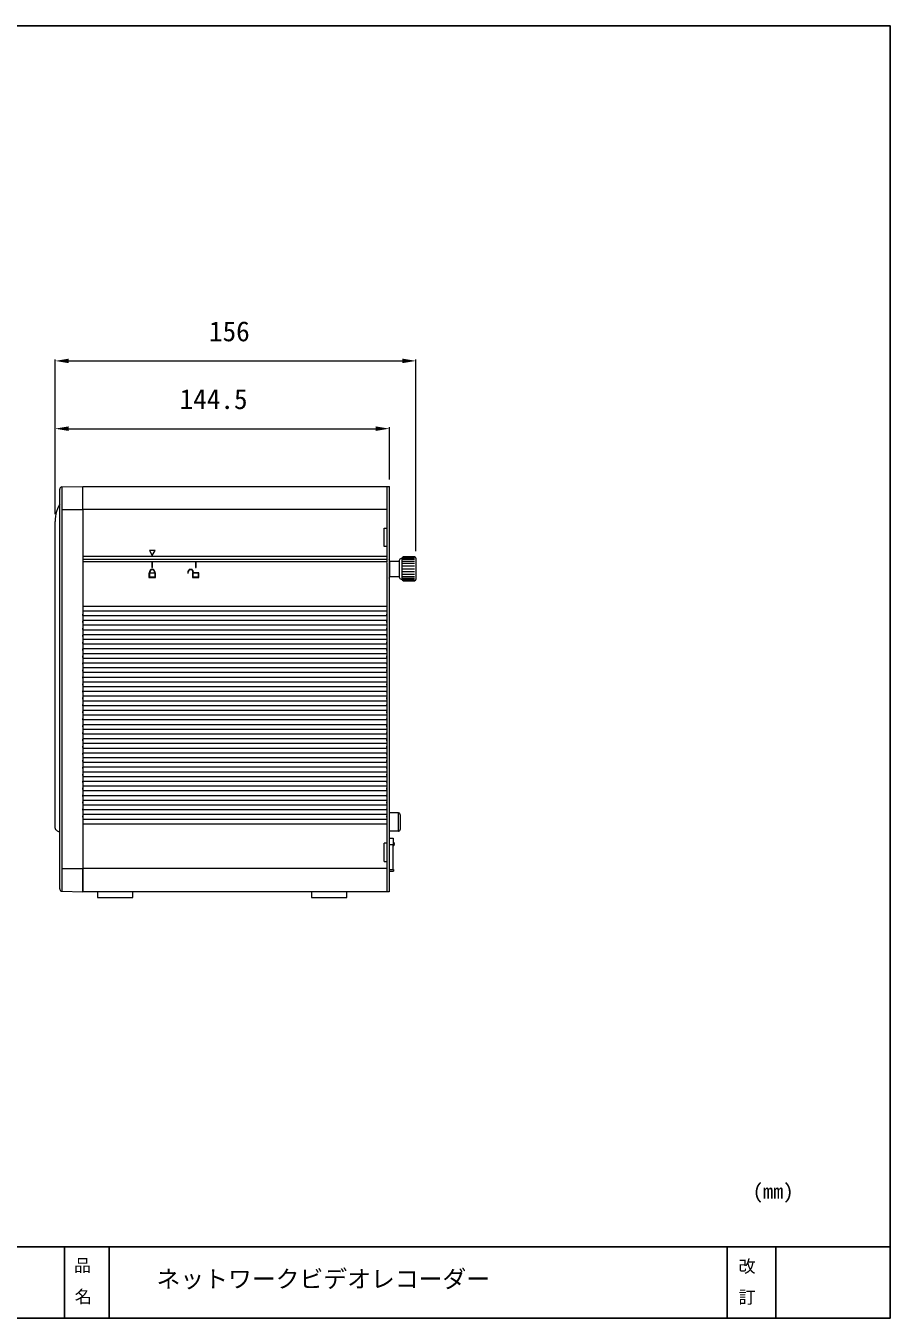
# Model space of a CAD drawing. Units: millimetres on the paper. Extents: x -142 to 142, y -95 to 95.
# Drawn here: x 14.8 to 141.8, y -94.8 to 94.8 of the extents above; entities that cross this region are included whole.
import ezdxf
from ezdxf.enums import TextEntityAlignment as Align

# ---------------------------------------------------------------- set-up
doc = ezdxf.new("R2010")
doc.units = ezdxf.units.MM
doc.layers.add('0-1_外形線', color=7, linetype='Continuous')
doc.layers.add('0-3_枠', color=7, linetype='Continuous')
doc.layers.add('0-4_AM_5', color=3, linetype='Continuous', lineweight=18)
doc.layers.add('0-6_レイヤー_1', color=7, linetype='Continuous', lineweight=18)
doc.styles.add('ＭＳ ゴシック', font='')
doc.styles.get('ＭＳ ゴシック').set_extended_font_data('MS Gothic')

msp = doc.modelspace()

# ---------------------------------------------------------------- linework, layer by layer
at = {"layer": '0-3_枠'}
for p, q in [((141.803, -84.358), (-141.803, -84.354)), ((20.51, -84.522), (20.51, -94.842)), ((27.092, -84.522), (27.092, -94.842)), ((117.874, -84.522), (117.874, -94.842)), ((124.987, -84.522), (124.987, -94.842))]:
    msp.add_line(p, q, dxfattribs=at)
msp.add_lwpolyline([(-141.803, 94.842), (141.803, 94.842), (141.803, -94.842), (-141.803, -94.842)], close=True, dxfattribs=at)
at = {"layer": '0-4_AM_5'}
for p, q in [((19.134, 23.265), (19.134, 45.863)), ((21.134, 45.663), (70.136, 45.663)), ((72.136, 17.723), (72.136, 45.863)), ((19.129, 23.155), (19.129, 35.916)), ((21.129, 35.716), (66.233, 35.716)), ((68.233, 28.24), (68.233, 35.916))]:
    msp.add_line(p, q, dxfattribs=at)
at = {"layer": '0-4_AM_5', "color": 7}
for points in [[(21.134, 45.997), (21.134, 45.33), (19.134, 45.663)], [(70.136, 45.997), (70.136, 45.33), (72.136, 45.663)], [(21.129, 36.05), (21.129, 35.383), (19.129, 35.716)], [(66.233, 36.05), (66.233, 35.383), (68.233, 35.716)]]:
    msp.add_solid(points, dxfattribs=at)
at = {"layer": '0-6_レイヤー_1'}
for p, q in [((19.805, 23.838), (19.805, 26.825)), ((20.135, 27.164), (23.207, 27.24)), ((23.207, 27.24), (67.855, 27.24)), ((23.207, 23.838), (23.207, 27.24)), ((67.884, 27.24), (67.855, 27.24)), ((67.884, 27.24), (67.884, 23.838)), ((67.884, 27.24), (68.223, 27.24)), ((68.223, 27.24), (68.223, 23.838)), ((68.223, 27.24), (68.233, 27.24)), ((23.207, 23.838), (23.207, -28.852)), ((67.855, 23.838), (23.207, 23.838)), ((67.884, 23.838), (67.884, 16.978)), ((19.125, 22.412), (19.134, 22.412)), ((19.125, -22.898), (19.125, 22.071)), ((19.125, 22.071), (19.134, 22.071)), ((23.207, 16.978), (67.855, 16.978)), ((23.207, 16.572), (67.855, 16.572)), ((67.884, 16.156), (23.207, 16.156)), ((33.346, 16.062), (33.346, 15.315)), ((33.45, 16.062), (33.346, 16.062)), ((33.346, 15.315), (33.45, 15.315)), ((33.45, 15.315), (33.45, 16.062)), ((39.734, 16.062), (39.734, 15.315)), ((39.838, 16.062), (39.734, 16.062)), ((39.734, 15.315), (39.838, 15.315)), ((39.838, 15.315), (39.838, 16.062)), ((67.884, 16.978), (67.884, 16.572)), ((67.884, 16.572), (67.884, 16.156)), ((67.884, 16.09), (67.884, -28.852)), ((68.223, 16.496), (68.223, 16.09)), ((68.318, 16.241), (68.223, 16.496)), ((68.223, 16.09), (68.223, -28.852)), ((69.65, 16.241), (68.318, 16.241)), ((69.65, 16.241), (69.65, 14.039)), ((70.095, 13.558), (70.095, 16.723)), ((71.937, 16.704), (70.095, 16.704)), ((71.937, 16.506), (70.095, 16.506)), ((71.937, 16.241), (70.095, 16.241)), ((71.937, 15.929), (70.095, 15.929)), ((70.095, 15.589), (71.937, 15.589)), ((70.142, 16.808), (70.113, 16.779)), ((70.293, 16.921), (70.151, 16.808)), ((71.937, 16.921), (70.293, 16.921)), ((71.937, 16.846), (70.293, 16.846)), ((72.117, 16.779), (71.937, 16.921)), ((32.921, 14.512), (32.921, 13.879)), ((32.921, 13.879), (33.875, 13.879)), ((32.987, 14.559), (32.977, 14.559)), ((32.987, 14.663), (32.987, 14.559)), ((33.809, 14.559), (33.809, 14.663)), ((33.818, 14.559), (33.809, 14.559)), ((33.875, 13.879), (33.875, 14.512)), ((38.628, 14.663), (38.628, 14.531)), ((38.628, 14.531), (38.694, 14.531)), ((38.694, 14.531), (38.694, 14.663)), ((39.308, 14.512), (39.308, 13.879)), ((39.308, 13.879), (40.263, 13.879)), ((39.375, 14.559), (39.365, 14.559)), ((39.375, 14.663), (39.375, 14.559)), ((39.45, 14.559), (39.45, 14.663)), ((40.216, 14.559), (39.45, 14.559)), ((40.263, 13.879), (40.263, 14.512)), ((68.223, 13.784), (68.318, 14.039)), ((68.318, 14.039), (69.65, 14.039)), ((70.095, 15.14), (71.937, 15.14)), ((71.937, 14.691), (70.095, 14.691)), ((70.095, 14.351), (71.937, 14.351)), ((70.095, 14.039), (71.937, 14.039)), ((70.095, 13.775), (71.937, 13.775)), ((70.095, 13.576), (71.937, 13.576)), ((70.113, 13.51), (70.293, 13.359)), ((70.293, 13.434), (71.937, 13.434)), ((70.293, 13.359), (71.937, 13.359)), ((71.937, 13.359), (72.117, 13.51)), ((67.884, 9.636), (23.207, 9.636)), ((67.884, 8.941), (23.207, 8.941)), ((23.207, 8.275), (23.207, 8.483)), ((67.884, 8.246), (23.207, 8.246)), ((67.884, 8.275), (67.884, 8.483)), ((67.884, 7.551), (23.207, 7.551)), ((23.207, 7.254), (23.207, 7.463)), ((67.884, 6.856), (23.207, 6.856)), ((23.207, 6.234), (23.207, 6.442)), ((67.884, 6.161), (23.207, 6.161)), ((67.884, 7.254), (67.884, 7.463)), ((67.884, 6.234), (67.884, 6.442)), ((67.884, 5.466), (23.207, 5.466)), ((23.207, 5.214), (23.207, 5.422)), ((67.884, 4.772), (23.207, 4.772)), ((23.207, 4.193), (23.207, 4.401)), ((67.884, 4.077), (23.207, 4.077)), ((67.884, 5.214), (67.884, 5.422)), ((67.884, 4.193), (67.884, 4.401)), ((67.884, 3.382), (23.207, 3.382)), ((23.207, 3.173), (23.207, 3.38)), ((67.884, 2.687), (23.207, 2.687)), ((23.207, 2.152), (23.207, 2.36)), ((67.884, 1.992), (23.207, 1.992)), ((67.884, 3.173), (67.884, 3.38)), ((67.884, 2.152), (67.884, 2.36)), ((23.207, 1.131), (23.207, 1.339)), ((67.884, 1.297), (23.207, 1.297)), ((67.884, 0.602), (23.207, 0.602)), ((23.207, 0.111), (23.207, 0.319)), ((67.884, 1.131), (67.884, 1.339)), ((67.884, 0.111), (67.884, 0.319)), ((67.884, -0.093), (23.207, -0.093)), ((23.207, -0.91), (23.207, -0.702)), ((67.884, -0.787), (23.207, -0.787)), ((67.884, -1.482), (23.207, -1.482)), ((23.207, -1.93), (23.207, -1.722)), ((67.884, -0.91), (67.884, -0.702)), ((67.884, -1.93), (67.884, -1.722)), ((67.884, -2.177), (23.207, -2.177)), ((23.207, -2.951), (23.207, -2.743)), ((67.884, -2.872), (23.207, -2.872)), ((67.884, -3.567), (23.207, -3.567)), ((23.207, -3.971), (23.207, -3.754)), ((67.884, -2.951), (67.884, -2.743)), ((67.884, -3.971), (67.884, -3.754)), ((67.884, -4.262), (23.207, -4.262)), ((23.207, -4.983), (23.207, -4.774)), ((67.884, -4.957), (23.207, -4.957)), ((67.884, -5.652), (23.207, -5.652)), ((67.884, -4.983), (67.884, -4.774)), ((23.207, -6.003), (23.207, -5.795)), ((67.884, -6.346), (23.207, -6.346)), ((23.207, -7.023), (23.207, -6.815)), ((67.884, -7.041), (23.207, -7.041)), ((67.884, -6.003), (67.884, -5.795)), ((67.884, -7.023), (67.884, -6.815)), ((67.884, -7.736), (23.207, -7.736)), ((23.207, -8.044), (23.207, -7.836)), ((67.884, -8.431), (23.207, -8.431)), ((23.207, -9.064), (23.207, -8.857)), ((67.884, -9.126), (23.207, -9.126)), ((67.884, -8.044), (67.884, -7.836)), ((67.884, -9.064), (67.884, -8.857)), ((67.884, -9.821), (23.207, -9.821)), ((23.207, -10.085), (23.207, -9.877)), ((67.884, -10.516), (23.207, -10.516)), ((23.207, -11.106), (23.207, -10.898)), ((67.884, -11.211), (23.207, -11.211)), ((67.884, -10.085), (67.884, -9.877)), ((67.884, -11.106), (67.884, -10.898)), ((67.884, -11.905), (23.207, -11.905)), ((23.207, -12.126), (23.207, -11.918)), ((67.884, -12.6), (23.207, -12.6)), ((67.884, -12.6), (23.207, -12.6)), ((23.207, -13.147), (23.207, -12.939)), ((67.884, -12.126), (67.884, -11.918)), ((67.884, -13.147), (67.884, -12.939)), ((67.884, -13.295), (23.207, -13.295)), ((23.207, -14.167), (23.207, -13.959)), ((67.884, -13.99), (23.207, -13.99)), ((67.884, -14.685), (23.207, -14.685)), ((23.207, -15.188), (23.207, -14.979)), ((67.884, -14.167), (67.884, -13.959)), ((67.884, -15.188), (67.884, -14.979)), ((67.884, -15.38), (23.207, -15.38)), ((23.207, -16.208), (23.207, -16.001)), ((67.884, -16.075), (23.207, -16.075)), ((67.884, -16.77), (23.207, -16.77)), ((23.207, -17.228), (23.207, -17.021)), ((67.884, -16.208), (67.884, -16.001)), ((67.884, -17.228), (67.884, -17.021)), ((67.884, -17.464), (23.207, -17.464)), ((23.207, -18.25), (23.207, -18.032)), ((67.884, -18.159), (23.207, -18.159)), ((67.884, -18.854), (23.207, -18.854)), ((67.884, -18.25), (67.884, -18.032)), ((23.207, -19.26), (23.207, -19.052)), ((67.884, -19.549), (23.207, -19.549)), ((23.207, -20.281), (23.207, -20.073)), ((67.884, -20.244), (23.207, -20.244)), ((67.884, -19.26), (67.884, -19.052)), ((67.884, -20.281), (67.884, -20.073)), ((69.556, -20.687), (68.223, -20.687)), ((69.556, -21.491), (69.556, -20.687)), ((67.884, -20.939), (23.207, -20.939)), ((23.207, -21.301), (23.207, -21.094)), ((67.884, -21.634), (23.207, -21.634)), ((67.884, -22.329), (23.207, -22.329)), ((23.207, -22.454), (23.207, -28.852)), ((67.884, -21.301), (67.884, -21.094)), ((69.556, -22.814), (69.556, -21.491)), ((69.821, -20.962), (69.821, -21.443)), ((69.821, -21.443), (69.821, -22.766)), ((69.556, -23.38), (68.223, -23.38)), ((68.223, -24.391), (68.81, -24.391)), ((68.81, -24.391), (68.81, -25.318)), ((69.556, -23.38), (69.556, -22.814)), ((69.821, -22.766), (69.821, -23.106)), ((67.477, -27.831), (67.477, -25.109)), ((67.884, -25.109), (67.477, -25.109)), ((68.223, -25.318), (68.81, -25.318)), ((68.81, -28.984), (68.81, -25.318)), ((67.477, -27.831), (67.884, -27.831)), ((67.884, -28.852), (23.207, -28.852)), ((23.207, -28.852), (23.207, -32.244)), ((67.884, -28.852), (67.884, -32.244)), ((68.223, -28.984), (68.81, -28.984)), ((68.223, -29.239), (68.838, -29.239)), ((68.838, -28.984), (68.838, -29.239)), ((25.361, -32.244), (25.361, -33.094)), ((30.558, -33.094), (30.558, -32.244)), ((56.79, -32.244), (56.79, -33.094)), ((61.997, -33.094), (61.997, -32.244)), ((25.361, -33.094), (30.558, -33.094)), ((56.79, -33.094), (61.997, -33.094))]:
    msp.add_line(p, q, dxfattribs=at)
for points in [[(20.135, 27.164), (20.032, 27.146), (19.937, 27.098), (19.871, 27.023), (19.824, 26.928), (19.805, 26.825)], [(20.135, 27.164), (20.135, 23.838), (23.207, 23.838)], [(19.805, 24.623), (19.626, 24.282), (19.474, 23.933), (19.351, 23.574), (19.257, 23.205), (19.181, 22.837), (19.143, 22.459), (19.125, 22.071)], [(19.446, 23.838), (19.436, 23.829), (19.436, 23.819), (19.427, 23.801)], [(19.805, -31.828), (19.805, -28.852), (19.805, 23.838)], [(20.135, 23.838), (20.135, -28.852), (23.207, -28.852)], [(68.223, 23.838), (68.223, 16.978), (68.223, 16.572)], [(67.855, 18.405), (67.449, 18.405), (67.449, 21.126), (67.855, 21.126)], [(68.318, 14.039), (68.318, 15.145), (68.318, 16.241)], [(70.095, 16.685), (69.981, 16.675), (69.877, 16.629), (69.783, 16.562), (69.717, 16.468), (69.67, 16.364), (69.65, 16.241)], [(70.113, 16.779), (70.104, 16.751), (70.095, 16.723)], [(72.136, 16.723), (72.126, 16.751), (72.117, 16.779)], [(72.136, 16.723), (72.136, 15.145), (72.136, 13.558)], [(32.977, 14.559), (32.94, 14.55), (32.921, 14.512)], [(33.809, 14.663), (33.79, 14.767), (33.752, 14.871), (33.686, 14.956), (33.601, 15.022), (33.507, 15.06), (33.403, 15.069), (33.289, 15.06), (33.195, 15.022), (33.11, 14.956), (33.044, 14.871), (33.006, 14.767), (32.987, 14.663)], [(33.875, 14.512), (33.856, 14.55), (33.818, 14.559)], [(39.45, 14.663), (39.431, 14.767), (39.394, 14.871), (39.327, 14.956), (39.242, 15.022), (39.148, 15.06), (39.035, 15.069), (38.931, 15.06), (38.836, 15.022), (38.751, 14.956), (38.685, 14.871), (38.647, 14.767), (38.628, 14.663)], [(39.375, 14.663), (39.365, 14.767), (39.318, 14.861), (39.242, 14.937), (39.148, 14.985), (39.035, 15.003), (38.931, 14.985), (38.836, 14.937), (38.76, 14.861), (38.713, 14.767), (38.694, 14.663)], [(39.365, 14.559), (39.327, 14.55), (39.308, 14.512)], [(40.263, 14.512), (40.244, 14.55), (40.216, 14.559)], [(69.65, 14.039), (69.67, 13.917), (69.717, 13.813), (69.783, 13.728), (69.877, 13.652), (69.981, 13.604), (70.095, 13.596)], [(70.095, 13.558), (70.104, 13.529), (70.113, 13.51)], [(72.117, 13.51), (72.126, 13.529), (72.136, 13.558)], [(69.821, -20.962), (69.811, -20.876), (69.773, -20.8), (69.717, -20.744), (69.641, -20.706), (69.556, -20.687)], [(19.125, -22.898), (19.143, -23.002), (19.191, -23.097), (19.266, -23.173)], [(19.805, -23.578), (19.672, -23.484), (19.493, -23.343), (19.37, -23.248), (19.285, -23.191), (19.266, -23.173)], [(69.556, -23.38), (69.641, -23.361), (69.717, -23.324), (69.773, -23.267), (69.811, -23.191), (69.821, -23.106)], [(68.81, -25.544), (68.866, -25.488), (68.923, -25.412), (68.961, -25.336), (68.97, -25.289), (68.979, -25.251), (68.97, -25.204), (68.961, -25.157), (68.923, -25.081), (68.866, -25.005), (68.81, -24.949)], [(20.135, -28.852), (20.135, -32.168), (23.207, -32.244)], [(67.884, -32.244), (23.207, -32.244), (23.207, -28.852)], [(68.223, -28.852), (68.223, -32.244), (67.884, -32.244)], [(19.805, -31.828), (19.824, -31.932), (19.871, -32.027), (19.937, -32.102), (20.032, -32.149), (20.135, -32.168)]]:
    msp.add_lwpolyline(points, dxfattribs=at)
for points in [[(33.403, 17.082), (33.818, 17.81), (32.977, 17.81)], [(33.809, 14.493), (32.987, 14.493), (32.987, 13.954), (33.809, 13.954)], [(33.733, 14.663), (33.724, 14.767), (33.677, 14.861), (33.601, 14.937), (33.507, 14.985), (33.403, 15.003), (33.289, 14.985), (33.195, 14.937), (33.119, 14.861), (33.072, 14.767), (33.063, 14.663), (33.063, 14.559), (33.733, 14.559)], [(40.197, 13.954), (40.197, 14.493), (39.375, 14.493), (39.375, 13.954)]]:
    msp.add_lwpolyline(points, close=True, dxfattribs=at)

# ---------------------------------------------------------------- texts
at = {"layer": '0-1_外形線', "style": 'ＭＳ ゴシック'}
msp.add_text('ネットワークビデオレコーダー', height=2.566, dxfattribs=at).set_placement((34.025, -91.136), align=Align.BOTTOM_LEFT)
at = {"layer": '0-3_枠', "style": 'ＭＳ ゴシック'}
for s, height, p in [('(mm)', 2.199, (121.616, -77.977)), ('品', 1.833, (21.897, -88.569)), ('改', 1.833, (119.527, -88.697)), ('名', 1.833, (22.011, -93.148)), ('訂', 1.833, (119.527, -93.233))]:
    msp.add_text(s, height=height, dxfattribs=at).set_placement(p, align=Align.BOTTOM_LEFT)
at = {"layer": '0-4_AM_5', "color": 7, "style": 'ＭＳ ゴシック'}
for s, p in [('156', (41.736, 47.663)), ('144.5', (37.424, 37.716))]:
    msp.add_text(s, height=2.933, dxfattribs=at).set_placement(p, align=Align.BOTTOM_LEFT)

doc.saveas('drawing.dxf')
